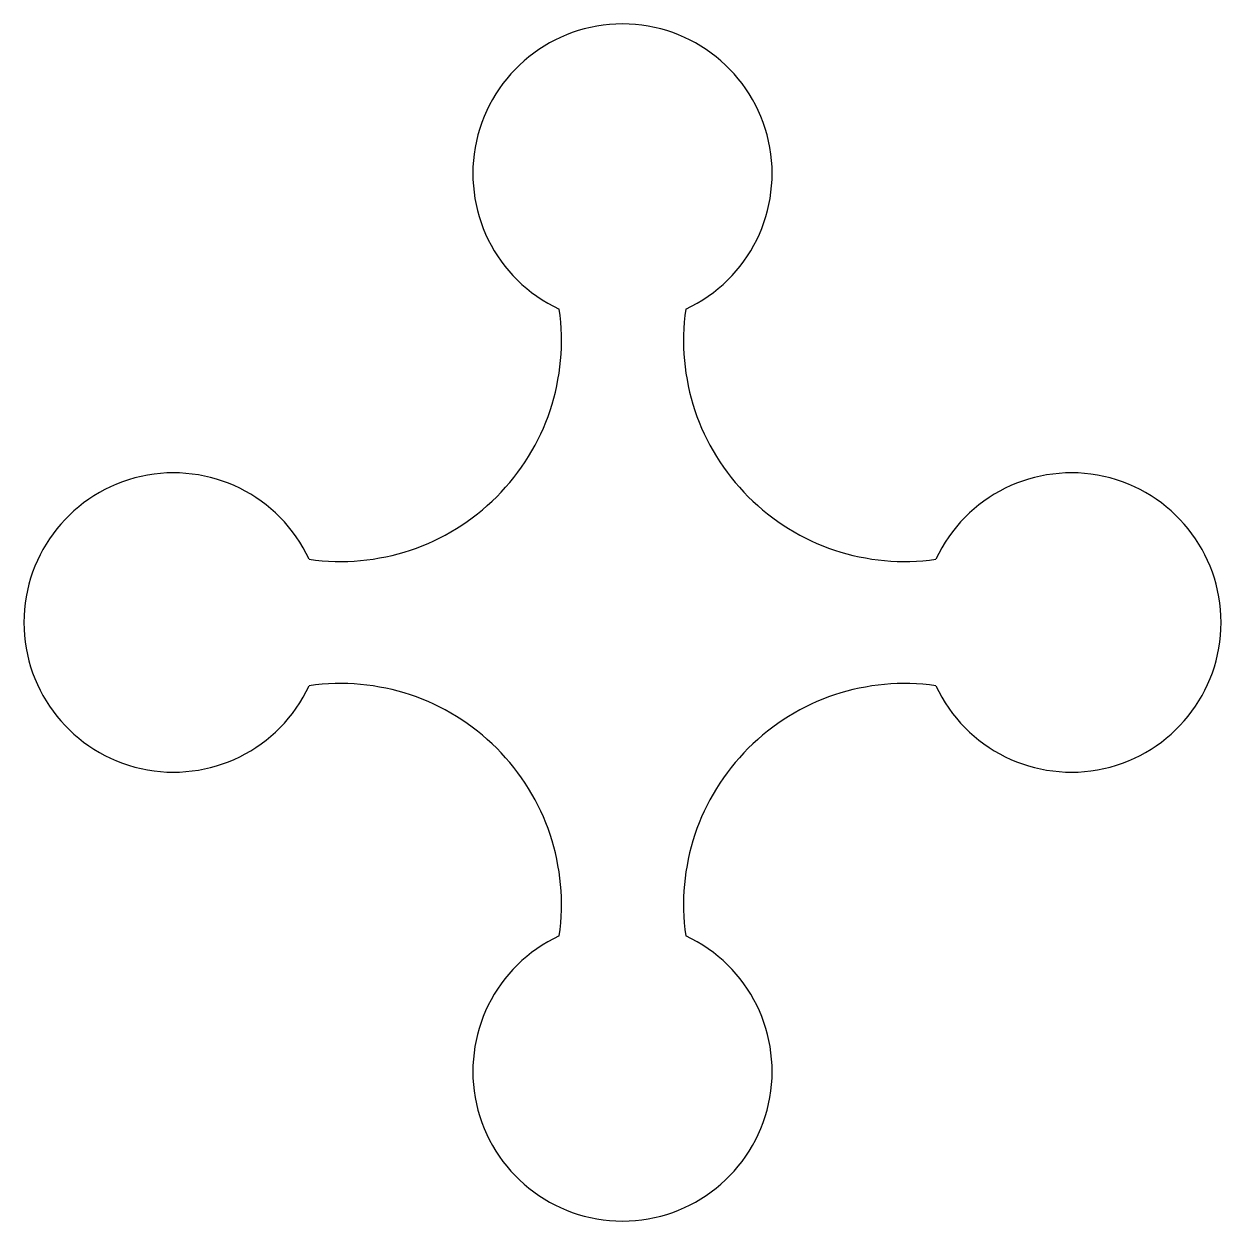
# Model space of a CAD drawing. Header units: millimetres. Extents: x -12.5 to 87.5, y -12.5 to 87.5.
import ezdxf

# ---------------------------------------------------------------- set-up
doc = ezdxf.new("R2010")
doc.units = ezdxf.units.MM
doc.layers.add('Pad', color=7, linetype='CONTINUOUS')

msp = doc.modelspace()

# ---------------------------------------------------------------- linework, layer by layer
at = {"layer": 'Pad'}
for p, q in [((32.217, 63.671), (32.217, 63.671, 2)), ((32.217, 63.671), (32.217, 63.671, 2)), ((42.783, 63.671), (42.783, 63.671, 2)), ((42.783, 63.671), (42.783, 63.671, 2)), ((11.329, 42.782), (11.329, 42.782, 2)), ((11.329, 42.782), (11.329, 42.782, 2)), ((63.671, 42.782), (63.671, 42.782, 2)), ((63.671, 42.782), (63.671, 42.782, 2)), ((11.329, 32.217), (11.329, 32.217, 2)), ((11.329, 32.217), (11.329, 32.217, 2)), ((63.671, 32.217), (63.671, 32.217, 2)), ((63.671, 32.217), (63.671, 32.217, 2)), ((32.217, 11.329), (32.217, 11.329, 2)), ((32.217, 11.329), (32.217, 11.329, 2)), ((42.783, 11.329), (42.783, 11.329, 2)), ((42.783, 11.329), (42.783, 11.329, 2))]:
    msp.add_line(p, q, dxfattribs=at)
for centre, radius, start, end in [((37.5, 75), 12.5, -65.00003, -115.00001), ((37.5, 75, 2), 12.5, -65.00003, -115.00001), ((37.5, 75), 12.5, -65.00003, -115.00001), ((37.5, 75, 2), 12.5, -65.00003, -115.00001), ((13.94, 61.06), 18.463, -98.12873, 8.13147), ((13.94, 61.06, 2), 18.463, -98.12873, 8.13147), ((13.94, 61.06), 18.463, -98.12873, 8.13147), ((13.94, 61.06, 2), 18.463, -98.12873, 8.13147), ((61.06, 61.06), 18.463, 171.86855, -81.87124), ((61.06, 61.06, 2), 18.463, 171.86855, -81.87124), ((61.06, 61.06), 18.463, 171.86855, -81.87124), ((61.06, 61.06, 2), 18.463, 171.86855, -81.87124), ((0, 37.5), 12.5, 24.99736, -25.00262), ((0, 37.5, 2), 12.5, 24.99736, -25.00262), ((0, 37.5), 12.5, 24.99736, -25.00262), ((0, 37.5, 2), 12.5, 24.99736, -25.00262), ((75, 37.5), 12.5, -154.99743, 155.00259), ((75, 37.5, 2), 12.5, -154.99743, 155.00259), ((75, 37.5), 12.5, -154.99743, 155.00259), ((75, 37.5, 2), 12.5, -154.99743, 155.00259), ((13.94, 13.94), 18.463, -8.12941, 98.13083), ((13.94, 13.94, 2), 18.463, -8.12941, 98.13083), ((13.94, 13.94), 18.463, -8.12941, 98.13083), ((13.94, 13.94, 2), 18.463, -8.12941, 98.13083), ((61.06, 13.94), 18.463, 81.86918, -171.87062), ((61.06, 13.94, 2), 18.463, 81.86918, -171.87062), ((61.06, 13.94), 18.463, 81.86918, -171.87062), ((61.06, 13.94, 2), 18.463, 81.86918, -171.87062), ((37.5, 0), 12.5, 115.00003, 65.00005), ((37.5, 0, 2), 12.5, 115.00003, 65.00005), ((37.5, 0), 12.5, 115.00003, 65.00005), ((37.5, 0, 2), 12.5, 115.00003, 65.00005)]:
    msp.add_arc(centre, radius, start, end, dxfattribs=at)

doc.saveas('drawing.dxf')
